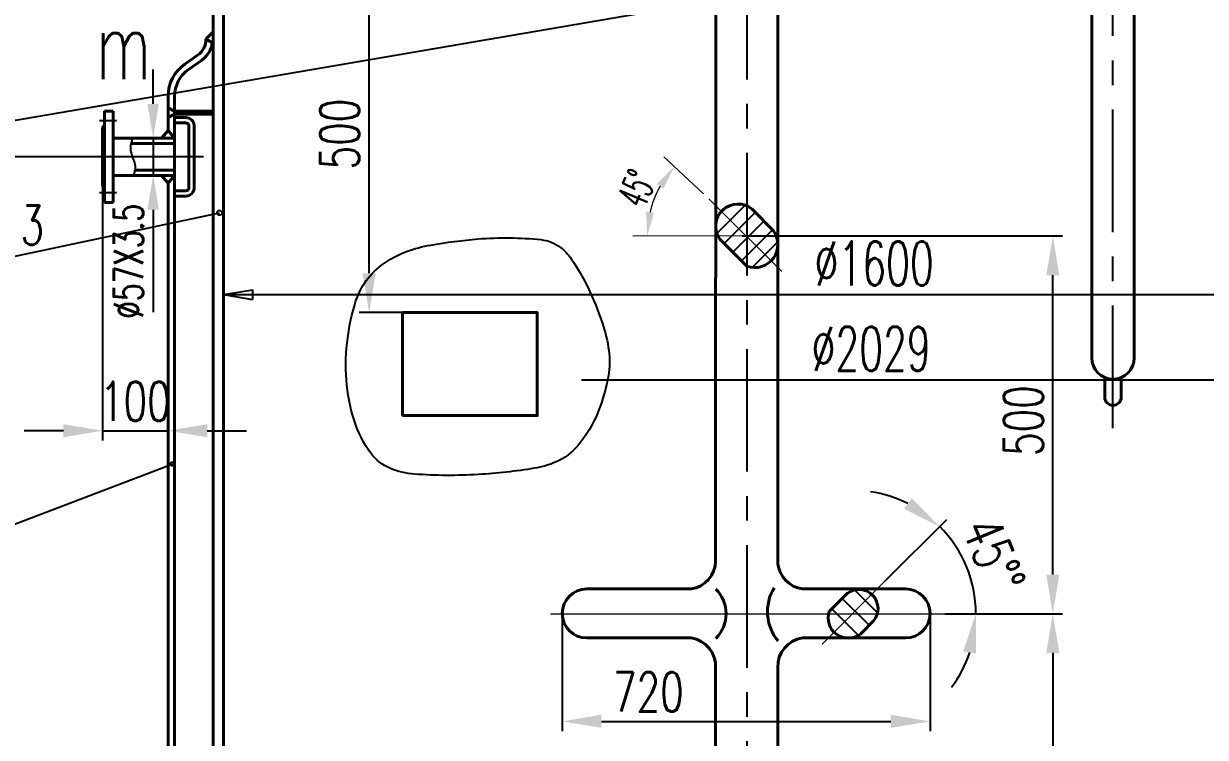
# Model space of a CAD drawing. Extents: x 1471 to 2065, y -218 to 623.
# Drawn here: x 1566.2 to 1686.7, y 348.4 to 421.2 of the extents above; entities that cross this region are included whole.
import ezdxf

# ---------------------------------------------------------------- set-up
doc = ezdxf.new("R2010")
doc.units = 0
doc.header["$LTSCALE"] = 10
doc.header["$MEASUREMENT"] = 0
doc.linetypes.add('CENTER', pattern=[2, 1.25, -0.25, 0.25, -0.25])
doc.layers.get('0').update_dxf_attribs({"linetype": 'CONTINUOUS', "lineweight": 25})
doc.layers.get('DEFPOINTS').update_dxf_attribs({"linetype": 'CONTINUOUS', "lineweight": 25})
for name, color, linetype, lineweight in [('1', 1, 'CONTINUOUS', 40), ('2', 3, 'CENTER', 25), ('中心线', 3, 'CENTER', 18), ('细线', 7, 'CONTINUOUS', 18)]:
    doc.layers.add(name, color=color, linetype=linetype, lineweight=lineweight)
doc.styles.add('HZ', font='txt', dxfattribs={"width": 0.5, "bigfont": 'hztxt'})
doc.styles.get("Standard").update_dxf_attribs({"font": 'txt.shx', "width": 0.7, "bigfont": 'hztxt.shx'})
doc.dimstyles.get("Standard").update_dxf_attribs({"dimtxt": 0.18, "dimasz": 0.18, "dimexe": 0.18, "dimexo": 0.0625, "dimgap": 0.09, "dimtad": 0, "dimtih": 1, "dimtoh": 1, "dimdec": 4, "dimzin": 0, "dimdsep": 46, "dimtxsty": 'Standard', "dimcen": 0.09, "dimadec": 0, "dimazin": 0, "dimtfac": 1, "dimtdec": 4, "dimtofl": 0, "dimtmove": 0, "dimatfit": 3, "dimfxl": 1, "dimtolj": 1, "dimtzin": 0, "dimarcsym": 0})

# ---------------------------------------------------------------- blocks, each defined once
blk = doc.blocks.new('*D167')
at = {"color": 0, "lineweight": -2}
for p, q in [((1580.93, 404.9), (1580.93, 378.66)), ((1574.26, 404.59), (1574.26, 378.66)), ((1570.26, 379.66), (1566.26, 379.66)), ((1574.26, 379.66), (1580.93, 379.66)), ((1584.93, 379.66), (1588.93, 379.66))]:
    blk.add_line(p, q, dxfattribs=at)
at = {"color": 0}
for points in [[(1570.26, 380.32), (1570.26, 378.99), (1574.26, 379.66)], [(1584.93, 380.32), (1584.93, 378.99), (1580.93, 379.66)]]:
    blk.add_solid(points, dxfattribs=at)
at = {"layer": 'DEFPOINTS', "color": 0}
for p in [(1580.93, 404.9), (1574.26, 404.59), (1580.93, 379.66)]:
    blk.add_point(p, dxfattribs=at)
at = {"color": 0, "insert": (1577.6, 382.66), "char_height": 4, "attachment_point": 5}
blk.add_mtext('\\A1;100', dxfattribs=at)
blk = doc.blocks.new('*D174')
at = {"color": 0, "lineweight": -2}
for p, q in [((1733.47, 428.26), (1742.61, 428.26)), ((1741.61, 424.26), (1741.61, 306.13)), ((1645.86, 302.13), (1742.61, 302.13))]:
    blk.add_line(p, q, dxfattribs=at)
at = {"color": 0}
for points in [[(1740.95, 424.26), (1742.28, 424.26), (1741.61, 428.26)], [(1740.95, 306.13), (1742.28, 306.13), (1741.61, 302.13)]]:
    blk.add_solid(points, dxfattribs=at)
at = {"layer": 'DEFPOINTS', "color": 0}
for p in [(1733.47, 428.26), (1645.86, 302.13), (1741.61, 302.13)]:
    blk.add_point(p, dxfattribs=at)
at = {"color": 0, "insert": (1738.61, 360.47), "char_height": 4, "attachment_point": 5, "rotation": 90}
blk.add_mtext('\\A1;1820', dxfattribs=at)
blk = doc.blocks.new('*D182')
at = {"color": 0, "lineweight": -2}
for p, q in [((1585.26, 428.26), (1602.43, 428.26)), ((1601.43, 395.71), (1601.43, 424.26)), ((1604.83, 391.71), (1600.43, 391.71))]:
    blk.add_line(p, q, dxfattribs=at)
at = {"color": 0}
for points in [[(1600.77, 424.26), (1602.1, 424.26), (1601.43, 428.26)], [(1600.77, 395.71), (1602.1, 395.71), (1601.43, 391.71)]]:
    blk.add_solid(points, dxfattribs=at)
at = {"layer": 'DEFPOINTS', "color": 0}
for p in [(1585.26, 428.26), (1601.43, 428.26), (1604.83, 391.71)]:
    blk.add_point(p, dxfattribs=at)
at = {"color": 0, "insert": (1598.43, 409.91), "char_height": 4, "attachment_point": 5, "rotation": 90}
blk.add_mtext('\\A1;500', dxfattribs=at)
blk = doc.blocks.new('*D183')
at = {"color": 0, "lineweight": -2}
for p, q in [((1621.11, 360.99), (1621.11, 349.02)), ((1658.61, 360.99), (1658.61, 349.02)), ((1625.11, 350.02), (1654.61, 350.02))]:
    blk.add_line(p, q, dxfattribs=at)
at = {"color": 0}
for points in [[(1625.11, 350.69), (1625.11, 349.36), (1621.11, 350.02)], [(1654.61, 350.69), (1654.61, 349.36), (1658.61, 350.02)]]:
    blk.add_solid(points, dxfattribs=at)
at = {"layer": 'DEFPOINTS', "color": 0}
for p in [(1621.11, 360.99), (1658.61, 360.99), (1658.61, 350.02)]:
    blk.add_point(p, dxfattribs=at)
at = {"color": 0, "insert": (1629.9, 353.02), "char_height": 4, "attachment_point": 5}
blk.add_mtext('\\A1;720', dxfattribs=at)
blk = doc.blocks.new('*D184')
at = {"color": 0, "lineweight": -2}
for p, q in [((1654.05, 364.34), (1660.31, 370.59)), ((1660.12, 360.99), (1664.28, 360.99))]:
    blk.add_line(p, q, dxfattribs=at)
for start, end in [(63.302, 81.6041), (0, 45), (323.3959, 341.698)]:
    blk.add_arc((1650.71, 360.99), 12.58, start, end, dxfattribs=at)
at = {"color": 0}
for points in [[(1656.75, 372.77), (1655.97, 371.69), (1659.6, 369.88)], [(1661.99, 357.15), (1663.3, 356.94), (1663.28, 360.99)]]:
    blk.add_solid(points, dxfattribs=at)
at = {"layer": 'DEFPOINTS', "color": 0}
for p in [(1661.6, 367.28), (1654.05, 364.34), (1619.92, 360.99), (1660.12, 360.99), (1647.61, 357.9)]:
    blk.add_point(p, dxfattribs=at)
at = {"color": 0, "insert": (1665.11, 366.93), "char_height": 4, "attachment_point": 5, "rotation": 292.4086}
blk.add_mtext('\\A1;45°%%d', dxfattribs=at)
blk = doc.blocks.new('*D133')
for p, q in [((-501.058198, 407.264254), (-501.09201, 407.151446)), ((-501.02443, 407.361756), (-501.058198, 407.264254)), ((-500.994115, 407.442597), (-501.02443, 407.361756)), ((-500.969951, 407.506025), (-500.994115, 407.442597)), ((-500.951793, 407.553689), (-500.969951, 407.506025)), ((-500.938782, 407.587843), (-500.951793, 407.553689)), ((-500.93006, 407.610737), (-500.938782, 407.587843)), ((-500.92477, 407.624623), (-500.93006, 407.610737)), ((-500.922053, 407.631754), (-500.92477, 407.624623)), ((-500.921052, 407.634381), (-500.922053, 407.631754)), ((-500.920909, 407.634757), (-500.921052, 407.634381)), ((-501.146123, 406.885333), (-501.159605, 406.734736)), ((-501.159605, 406.734736), (-501.159491, 406.574253)), ((-501.159491, 406.574253), (-501.142371, 406.405237)), ((-501.122455, 407.024688), (-501.146123, 406.885333)), ((-501.142371, 406.405237), (-501.106232, 406.229155)), ((-501.09201, 407.151446), (-501.122455, 407.024688)), ((-501.106232, 406.229155), (-501.054651, 406.047921)), ((-501.054651, 406.047921), (-500.992603, 405.86356)), ((-500.992603, 405.86356), (-500.925062, 405.678097)), ((-500.925062, 405.678097), (-500.857001, 405.493558)), ((-500.857001, 405.493558), (-500.793396, 405.311968)), ((-500.793396, 405.311968), (-500.73922, 405.135353)), ((-500.73922, 405.135353), (-500.699448, 404.965738)), ((-500.699448, 404.965738), (-500.6777, 404.804959)), ((-500.6777, 404.804959), (-500.672179, 404.654098)), ((-500.862268, 403.843851), (-500.865544, 403.834757)), ((-500.864573, 403.837451), (-500.865423, 403.835093)), ((-500.857778, 403.856313), (-500.862268, 403.843851)), ((-500.850375, 403.876859), (-500.857778, 403.856313)), ((-500.839332, 403.90751), (-500.850375, 403.876859)), ((-500.82392, 403.950286), (-500.839332, 403.90751)), ((-500.803412, 404.007208), (-500.82392, 403.950286)), ((-500.777725, 404.079813), (-500.803412, 404.007208)), ((-500.749363, 404.167692), (-500.777725, 404.079813)), ((-500.721478, 404.269952), (-500.749363, 404.167692)), ((-500.697218, 404.385702), (-500.721478, 404.269952)), ((-500.679735, 404.514049), (-500.697218, 404.385702)), ((-500.672179, 404.654098), (-500.679735, 404.514049))]:
    blk.add_line(p, q)
blk = doc.blocks.new('*D185')
at = {"color": 0, "lineweight": -2}
for p, q in [((1639.46, 399.52), (1672.13, 399.52)), ((1671.13, 364.99), (1671.13, 395.52)), ((1663.85, 360.99), (1672.13, 360.99))]:
    blk.add_line(p, q, dxfattribs=at)
at = {"color": 0}
for points in [[(1670.46, 395.52), (1671.79, 395.52), (1671.13, 399.52)], [(1670.46, 364.99), (1671.79, 364.99), (1671.13, 360.99)]]:
    blk.add_solid(points, dxfattribs=at)
at = {"layer": 'DEFPOINTS', "color": 0}
for p in [(1639.46, 399.52), (1671.13, 399.52), (1663.85, 360.99)]:
    blk.add_point(p, dxfattribs=at)
at = {"color": 0, "insert": (1668.13, 380.69), "char_height": 4, "attachment_point": 5, "rotation": 90}
blk.add_mtext('\\A1;500', dxfattribs=at)
blk = doc.blocks.new('*D186')
at = {"color": 0, "lineweight": -2}
for p, q in [((1660.12, 360.99), (1672.13, 360.99)), ((1671.13, 356.99), (1671.13, 328.75)), ((1658.3, 324.75), (1672.13, 324.75))]:
    blk.add_line(p, q, dxfattribs=at)
at = {"color": 0}
for points in [[(1670.46, 356.99), (1671.79, 356.99), (1671.13, 360.99)], [(1670.46, 328.75), (1671.79, 328.75), (1671.13, 324.75)]]:
    blk.add_solid(points, dxfattribs=at)
at = {"layer": 'DEFPOINTS', "color": 0}
for p in [(1660.12, 360.99), (1658.3, 324.75), (1671.13, 324.75)]:
    blk.add_point(p, dxfattribs=at)
at = {"color": 0, "insert": (1668.13, 337.34), "char_height": 4, "attachment_point": 5, "rotation": 90}
blk.add_mtext('\\A1;500', dxfattribs=at)

msp = doc.modelspace()

# ---------------------------------------------------------------- hatches: boundary and pattern name
h = msp.add_hatch()
h.set_pattern_fill('ANSI31', color=256, scale=10, style=0)
h.set_pattern_definition([(45, (705.374, 7.441), (-0.8838835, 0.8838835), [])])
h.paths.add_polyline_path([(1639.93086, 399.45993), (1639.93086, 402.57856, 0.322387761), (1637.35246, 402.03834)])
h.paths.add_polyline_path([(1637.35246, 402.03834, 0.358992629), (1637.20564, 399.17341), (1639.87459, 396.50437), (1639.93086, 396.44809), (1639.93086, 399.45993)])
h.paths.add_polyline_path([(1639.93086, 399.45993), (1642.40573, 396.98507, 0.174023671), (1643.08915, 398.43374), (1643.08915, 398.8892, 0.138970712), (1642.61875, 400.0935), (1640.47441, 402.23784, 0.071477817), (1639.93086, 402.57856)])
h.paths.add_polyline_path([(1639.93086, 396.44809), (1639.95997, 396.41898, 0.286443797), (1642.40573, 396.98507), (1639.93086, 399.45993)])
h = msp.add_hatch()
h.set_pattern_fill('ANSI31', color=256, scale=12, angle=90, style=0)
h.set_pattern_definition([(135, (518.4627, -59.0414), (-1.0606602, -1.0606602), [])])
h.paths.add_polyline_path([(1652.67375, 362.9599, 0.358840832), (1650.19057, 363.08792), (1648.33322, 361.23064, 0.030102399), (1648.26719, 360.99234), (1650.70619, 360.99234)])
h.paths.add_polyline_path([(1650.70619, 360.99234), (1653.2382, 360.99234, 0.282608873), (1652.67375, 362.9599)])
h.paths.add_polyline_path([(1648.26719, 360.99234, 0.254148662), (1648.82402, 359.11018), (1650.70619, 360.99234)])
h.paths.add_polyline_path([(1648.82402, 359.11018, 0.168607737), (1650.03701, 358.52225), (1650.51792, 358.52225, 0.133611465), (1651.51904, 358.92548), (1652.84698, 360.25343, 0.108146624), (1653.2382, 360.99234), (1650.70619, 360.99234)])

# ---------------------------------------------------------------- linework, layer by layer
for p, q in [((1527.70892, 404.86308), (1639.07557, 423.97746)), ((1575.33086, 407.59401), (1563.67566, 407.59401)), ((1525.94747, 389.12419), (1586.17216, 401.8825)), ((1586.59753, 391.99913), (1586.59753, 395.54163)), ((1586.59753, 393.54163), (1589.55671, 394.03483)), ((1589.55671, 394.03483), (1589.55671, 393.04844)), ((1586.59753, 393.54163), (1693.26419, 393.54163)), ((1586.59753, 393.54163), (1589.55671, 393.04844)), ((1623.08405, 384.8399), (1708.59753, 384.8399)), ((1525.94747, 355.11727), (1581.40221, 376.27594))]:
    msp.add_line(p, q)
at = {"color": 0, "linetype": 'ByBlock'}
for p, q in [((1579.41355, 412.99401), (1579.41355, 416.49401)), ((1580.26419, 409.49401), (1578.41355, 409.49401)), ((1579.41355, 409.49401), (1579.41355, 405.69401)), ((1580.26419, 405.69401), (1578.41355, 405.69401)), ((1579.41355, 402.19401), (1579.41355, 391.75939))]:
    msp.add_line(p, q, dxfattribs=at)
msp.add_lwpolyline([(1600.96175, 394.71087, -0.083848994), (1602.68908, 396.52655, -0.071716503), (1605.25583, 397.92821, -0.045567642), (1607.70612, 398.59469, -0.023630858), (1612.55576, 399.21515, -0.045556555), (1618.94961, 399.14446, -0.139091607), (1620.92921, 398.35719, -0.079002565), (1622.03524, 397.18929, -0.037634086), (1623.72036, 394.2819, -0.032011039), (1625.22284, 390.58527, -0.045457278), (1625.8674, 387.84722, -0.077969729), (1625.82806, 385.27257, -0.05280815), (1624.79388, 381.62703, -0.078483269), (1622.70532, 378.13158, -0.116827827), (1620.4998, 376.47929, -0.062521012), (1618.27105, 375.82515, -0.025172572), (1612.55576, 375.19235, -0.032804767), (1606.06077, 375.22905, -0.082594401), (1603.53819, 375.83582, -0.134030228), (1601.61327, 377.35252, -0.084912947), (1599.88823, 380.76907, -0.055381102), (1599.11759, 384.83092, -0.053171336), (1599.24412, 389.13415, -0.040808523), (1600.05739, 392.81929, -0.073728525)], format="xyb", close=True)
for centre, radius in [((1586.17216, 401.8825), 0.25), ((1581.40221, 376.27594), 0.2)]:
    msp.add_circle(centre, radius)
for points in [[(1578.83022, 412.99401), (1579.99688, 412.99401), (1579.41355, 409.49401)], [(1578.83022, 402.19401), (1579.99688, 402.19401), (1579.41355, 405.69401)]]:
    msp.add_solid(points, dxfattribs=at)
at = {"layer": '1'}
for p, q in [((1675.09753, 464.91398), (1675.09753, 387.08064)), ((1679.43086, 387.08064), (1679.43086, 464.91398)), ((1636.76419, 428.26067), (1636.75607, 366.36811)), ((1643.08915, 428.26067), (1643.08915, 366.07376)), ((1585.53086, 422.99401), (1585.53086, 337.12734)), ((1586.59753, 337.12734), (1586.59753, 422.99401)), ((1584.79753, 419.59401), (1585.53086, 420.32734)), ((1585.44328, 419.26067), (1584.79753, 419.59401)), ((1585.44328, 419.26067), (1585.53086, 419.26067)), ((1582.63655, 417.03974), (1583.94468, 417.9557)), ((1583.01894, 416.49364), (1584.32706, 417.4096)), ((1580.93086, 412.57155), (1580.93086, 413.76314)), ((1581.59753, 413.76314), (1581.59753, 411.92734)), ((1575.33086, 412.26067), (1574.46419, 412.26067)), ((1574.46419, 412.26067), (1574.46419, 402.92734)), ((1575.33086, 402.92734), (1575.33086, 412.26067)), ((1580.93086, 410.28851), (1580.93086, 412.57155)), ((1581.59753, 412.26067), (1580.93086, 412.57155)), ((1581.59753, 412.26067), (1585.46419, 412.26067)), ((1581.59753, 411.92734), (1580.93086, 411.61647)), ((1581.59753, 334.52734), (1581.59753, 411.92734)), ((1585.46419, 411.92734), (1581.59753, 411.92734)), ((1582.73086, 411.59401), (1581.59753, 411.59401)), ((1581.59753, 411.06067), (1581.59753, 411.59401)), ((1582.73086, 411.06067), (1581.59753, 411.06067)), ((1574.46419, 410.79401), (1574.26419, 410.59401)), ((1574.26419, 410.59401), (1574.26419, 404.59401)), ((1580.93086, 410.28851), (1580.26419, 409.49401)), ((1581.59753, 409.49401), (1580.93086, 410.28851)), ((1583.06419, 404.46067), (1583.06419, 410.72734)), ((1583.59753, 404.46067), (1583.59753, 410.72734)), ((1575.33086, 409.49401), (1581.59753, 409.49401)), ((1581.59753, 408.96067), (1577.14413, 408.96067)), ((1581.59753, 406.22734), (1577.54725, 406.22734)), ((1575.33086, 405.69401), (1581.59753, 405.69401)), ((1580.93086, 404.8995), (1580.26419, 405.69401)), ((1581.59753, 405.69401), (1580.93086, 404.8995)), ((1580.93086, 358.25518), (1580.93086, 404.8995)), ((1574.26419, 404.59401), (1574.46419, 404.39401)), ((1581.59753, 404.12734), (1582.73086, 404.12734)), ((1581.59753, 403.59401), (1581.59753, 404.12734)), ((1581.59753, 403.59401), (1582.73086, 403.59401)), ((1575.33086, 402.92734), (1574.46419, 402.92734)), ((1642.61875, 400.0935), (1640.47441, 402.23784)), ((1637.20564, 399.17341), (1639.87459, 396.50437)), ((1639.95997, 396.41898), (1639.87459, 396.50437)), ((1676.43086, 383.08064), (1676.43086, 385.08064)), ((1678.09753, 383.08064), (1678.09753, 385.08064)), ((1623.61342, 363.52223), (1634.24586, 363.52223)), ((1645.5958, 363.52223), (1656.11325, 363.52223)), ((1650.19057, 363.08792), (1648.33322, 361.23064)), ((1651.51904, 358.92548), (1652.84698, 360.25343)), ((1580.93086, 334.52734), (1580.93086, 358.25518)), ((1623.61342, 358.52225), (1634.24586, 358.52225)), ((1645.5958, 358.52225), (1656.11325, 358.52225)), ((1636.75585, 355.76675), (1636.75585, 334.2453)), ((1643.08915, 355.73203), (1643.08915, 333.23049))]:
    msp.add_line(p, q, dxfattribs=at)
msp.add_lwpolyline([(1604.82642, 381.19805), (1618.56747, 381.19805), (1618.56747, 391.70803), (1604.82642, 391.70803)], close=True, dxfattribs=at)
for centre, radius, start, end in [((1582.79753, 419.59401), 2, 305, 0), ((1582.79753, 419.59401), 2.66667, 305, 352.819244), ((1584.93086, 413.76314), 4, 125, 180), ((1584.93086, 413.76314), 3.33333, 125, 180), ((1582.73086, 410.72734), 0.86667, 0, 90), ((1582.73086, 410.72734), 0.33333, 0, 90), ((1582.73086, 404.46067), 0.86667, 270, 0), ((1582.73086, 404.46067), 0.33333, 270, 0), ((1639.01704, 400.5168), 2.2552, 49.7232762, 216.5617762), ((1640.72932, 398.66147), 2.37079, 251.0638727, 37.1592113), ((1677.26419, 387.08064), 2.16667, 180, 0), ((1677.26419, 383.08064), 0.83333, 180, 0), ((1633.81834, 366.42933), 2.93837, 278.365877, 358.8061727), ((1646.03724, 366.46294), 2.97366, 187.52024, 261.4629358), ((1623.61342, 361.02224), 2.49999, 90, 270), ((1634.32268, 360.99234), 3.50243, 314.2017418, 45.7982582), ((1646.752, 361.20728), 4.70984, 148.9670971, 219.4096877), ((1651.35445, 361.51668), 1.95536, 319.7561559, 126.5288689), ((1656.11325, 361.02224), 2.49999, 270, 90), ((1650.27746, 360.56362), 2.05548, 161.0638727, 307.1592113), ((1633.81618, 355.60993), 2.94385, 356.9463558, 81.6072591), ((1646.02201, 355.6183), 2.93506, 98.3496269, 182.2206711)]:
    msp.add_arc(centre, radius, start, end, dxfattribs=at)
at = {"layer": '2'}
for p, q in [((1639.93086, 567.98746), (1639.93086, 303.25549)), ((1677.26419, 379.91398), (1677.26419, 476.36801)), ((1575.66419, 411.26067), (1573.93086, 411.26067)), ((1584.54554, 407.59401), (1558.01255, 407.59401)), ((1575.66419, 407.59401), (1573.93086, 407.59401)), ((1575.66419, 403.92734), (1573.93086, 403.92734))]:
    msp.add_line(p, q, dxfattribs=at)
at = {"layer": 'DEFPOINTS', "color": 0, "linetype": 'ByBlock'}
for p in [(1580.26419, 409.49401), (1579.41355, 405.69401), (1580.26419, 405.69401)]:
    msp.add_point(p, dxfattribs=at)
at = {"layer": '中心线', "ltscale": 25}
for p, q in [((1643.50228, 395.88851), (1636.06919, 403.3216)), ((1647.60977, 357.89592), (1654.05425, 364.34041))]:
    msp.add_line(p, q, dxfattribs=at)
at = {"layer": '中心线', "ltscale": 35}
msp.add_line((1619.92352, 360.99234), (1660.1207, 360.99234), dxfattribs=at)
at = {"layer": '细线'}
for p, q in [((1635.52833, 403.82052), (1631.45756, 407.57538)), ((1639.45928, 399.51595), (1628.30834, 399.50906))]:
    msp.add_line(p, q, dxfattribs=at)
msp.add_arc((1640.19457, 399.5164), 10.41565, 150.8256381, 166.5215178, dxfattribs=at)
for points in [[(1630.76948, 404.83342), (1631.43101, 404.354), (1632.53851, 406.57831)], [(1630.47148, 401.89627), (1629.66011, 401.9919), (1629.77892, 399.50996)]]:
    msp.add_solid(points, dxfattribs=at)

# ---------------------------------------------------------------- block references
msp.add_blockref('*D133', (2078.24816, 1.85925))

# ---------------------------------------------------------------- texts
at = {"width": 0.63}
for s, p in [('%%C1600', (1646.84052, 394.46714)), ('%%C2029', (1646.53202, 385.7654))]:
    msp.add_text(s, height=4.5, dxfattribs=at).set_placement(p)
at = {"color": 0, "linetype": 'ByBlock', "insert": (1576.9004, 396.93358), "char_height": 3, "attachment_point": 5, "rotation": 90}
msp.add_mtext('\\A1;∅57X3.5', dxfattribs=at)
at = {"layer": '1'}
for s, height, width, p in [('m', 7, 0.63, (1573.57306, 415.52172)), ('3', 4, 0.7, (1565.88855, 398.62383))]:
    msp.add_text(s, height=height, dxfattribs=dict(at, width=width)).set_placement(p)
at = {"layer": '细线', "insert": (1628.73901, 404.36062), "char_height": 3.063709, "attachment_point": 5, "rotation": 67.0779729, "style": 'HZ'}
msp.add_mtext('45%%d', dxfattribs=at)

# ---------------------------------------------------------------- dimensions: what is measured, and where the dimension line sits
for base, p1, p2, text, picture, middle in [((1601.43474, 428.26067), (1604.82642, 391.70803), (1585.26419, 428.26067), '500', '*D182', (1601.43474, 409.91326)), ((1741.61354, 302.12734), (1733.47349, 428.26067), (1645.86419, 302.12734), '1820', '*D174', (1741.61354, 360.4671)), ((1671.12503, 399.51595), (1663.85277, 360.99234), (1639.45928, 399.51595), '500', '*D185', (1671.12503, 380.69426)), ((1671.12503, 324.74673), (1660.1207, 360.99234), (1658.29956, 324.74673), '500', '*D186', (1671.12503, 337.33936))]:
    dim = msp.add_linear_dim(base=base, p1=p1, p2=p2, angle=90, text=text, dimstyle='Standard', override={"dimtxt": 4, "dimasz": 4, "dimexe": 1, "dimexo": 0, "dimgap": 1, "dimtad": 1, "dimtih": 0, "dimtoh": 0, "dimtofl": 1, "dimatfit": 0})
    dim.commit()
    dim.dimension.update_dxf_attribs({"geometry": picture, "text_midpoint": middle, "dimtype": 160})
for base, p1, p2, text, picture, middle in [((1580.93086, 379.65705), (1574.26419, 404.59401), (1580.93086, 404.8995), '100', '*D167', (1577.59753, 379.65705)), ((1658.61306, 350.02256), (1621.11361, 360.99234), (1658.61306, 360.99234), '720', '*D183', (1629.90372, 350.02256))]:
    dim = msp.add_linear_dim(base=base, p1=p1, p2=p2, text=text, dimstyle='Standard', override={"dimtxt": 4, "dimasz": 4, "dimexe": 1, "dimexo": 0, "dimgap": 1, "dimtad": 1, "dimtih": 0, "dimtoh": 0, "dimtofl": 1, "dimatfit": 0})
    dim.commit()
    dim.dimension.update_dxf_attribs({"geometry": picture, "text_midpoint": middle, "dimtype": 160})
dim = msp.add_angular_dim_2l(base=(1661.59704, 367.28018), line1=((1619.92352, 360.99234), (1660.1207, 360.99234)), line2=((1647.60977, 357.89592), (1654.05425, 364.34041)), text='<>%%d', dimstyle='Standard', override={"dimtxt": 4, "dimasz": 4, "dimexe": 1, "dimexo": 0, "dimgap": 1, "dimtad": 1, "dimtih": 0, "dimtoh": 0, "dimtofl": 1, "dimatfit": 0})
dim.commit()
dim.dimension.update_dxf_attribs({"geometry": '*D184', "text_midpoint": (1662.33226, 365.7863), "dimtype": 162})

doc.saveas('drawing.dxf')
